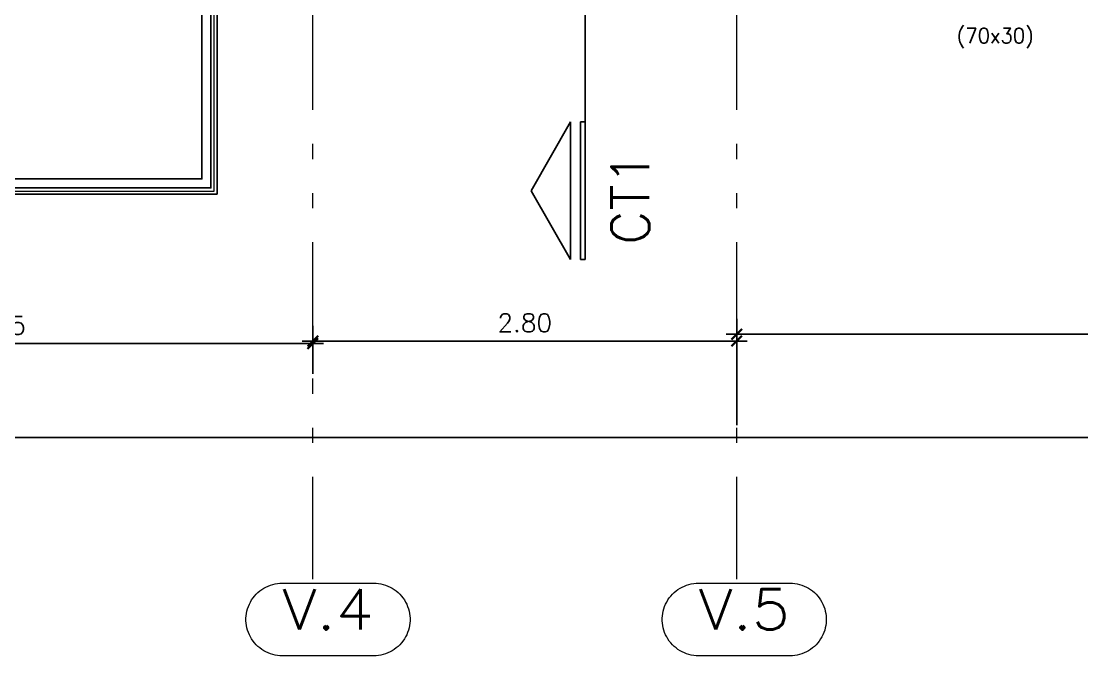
# Model space of a CAD drawing. Header units: metres. Extents: x 219 to 707, y -561 to -17.
# Drawn here: x 353.72 to 360.73, y -138.74 to -134.55 of the extents above; entities that cross this region are included whole.
import ezdxf
from ezdxf.enums import TextEntityAlignment as Align

# ---------------------------------------------------------------- set-up
doc = ezdxf.new("R2010")
doc.units = ezdxf.units.M
doc.linetypes.add('CYPE_RAYAPUNTOPUNTO', pattern=[0.45, 0.225, -0.075, 0, -0.075, 0, -0.075])
for name, color, linetype in [('A-Balcon', 1, 'Continuous'), ('A-Revoques', 1, 'Continuous'), ('A-Texto', 3, 'Continuous'), ('Dr Ejes en bloque', 4, 'Continuous'), ('TCOTA', 1, 'Continuous')]:
    doc.layers.add(name, color=color, linetype=linetype)
for name, color, linetype, lineweight in [('COTAS_REF_LINEAS', 2, 'Continuous', 0), ('COTAS_REPLANTEO', 7, 'CYPE_RAYAPUNTOPUNTO', 0), ('MUR_CARAS_HORMIGON', 1, 'Continuous', 20), ('PILAR_DIM', 253, 'Continuous', 0)]:
    doc.layers.add(name, color=color, linetype=linetype, lineweight=lineweight)
doc.styles.add('CYPETXT', font='romans', dxfattribs={"height": 0.2})
doc.styles.add('T12', font='romans.shx', dxfattribs={"height": 0.12})
doc.styles.add('T25', font='romans.shx', dxfattribs={"height": 0.25})
doc.dimstyles.new('DIM50', dxfattribs={"dimtxt": 0.12, "dimasz": 0.07, "dimexe": 0.1, "dimexo": 0.05, "dimgap": 0.06, "dimtad": 1, "dimzin": 4, "dimdsep": 46, "dimtxsty": 'T12', "dimblk1": 'COTA1', "dimblk2": 'COTA1', "dimsah": 1, "dimcen": 0.07, "dimclrt": 3, "dimadec": 0, "dimazin": 0, "dimtfac": 1, "dimtmove": 2, "dimatfit": 0, "dimldrblk": 'COTA1', "dimfxl": 1, "dimtolj": 1, "dimtzin": 4, "dimarcsym": 0})

# ---------------------------------------------------------------- blocks, each defined once
blk = doc.blocks.new('Flecha2')
for p, q in [((-0.35, -0.2), (0, 0)), ((0.35, -0.2), (0, 0)), ((-0.35, -0.2), (0.35, -0.2)), ((0.35, -0.25), (-0.35, -0.25)), ((-0.35, -0.25), (-0.35, -0.275)), ((0.35, -0.275), (0.35, -0.25)), ((-0.35, -0.275), (0.35, -0.275))]:
    blk.add_line(p, q)
blk = doc.blocks.new('A$Ce77abe1e')
at = {"layer": 'MUR_CARAS_HORMIGON'}
blk.add_lwpolyline([(4.7989, -13.9003), (4.7989, -15.2503), (13.3989, -15.2503), (13.3989, -13.9003)], dxfattribs=at)
at = {"layer": 'PILAR_DIM', "lineweight": 0, "style": 'CYPETXT', "width": 0.882521}
blk.add_text('(70x30)', height=0.1, dxfattribs=at).set_placement((18.3039, -14.2735), (18.8124, -14.2735), align=Align.FIT)
blk.add_text('(70x30)', height=0.1, dxfattribs=at).set_placement((18.3039, -14.2735), (18.8124, -14.2735), align=Align.FIT)
blk = doc.blocks.new('COTA1')
for p, q in [((-1.5, 0), (1, 0)), ((0, 1), (0, -1))]:
    blk.add_line(p, q)
at = {"const_width": 0.2}
blk.add_lwpolyline([(-0.5, -0.5), (0.5, 0.5)], dxfattribs=at)
blk = doc.blocks.new('*D848')
at = {"layer": 'Defpoints', "color": 0, "transparency": 16777216}
for p in [(125.7777, 127.4882), (125.7777, 127.368), (129.9275, 127.368)]:
    blk.add_point(p, dxfattribs=at)
at = {"layer": 'TCOTA', "color": 0, "lineweight": -2, "transparency": 16777216}
for p, q in [((125.7777, 127.418), (125.7777, 127.5882)), ((129.9275, 127.418), (129.9275, 127.5882)), ((129.8575, 127.4882), (125.8477, 127.4882))]:
    blk.add_line(p, q, dxfattribs=at)
at = {"layer": 'TCOTA', "color": 0, "lineweight": -2, "transparency": 16777216, "xscale": 0.07, "yscale": 0.07, "zscale": 0.07, "rotation": 180}
blk.add_blockref('COTA1', (125.7777, 127.4882), dxfattribs=at)
at = {"layer": 'TCOTA', "color": 0, "lineweight": -2, "transparency": 16777216, "xscale": 0.07, "yscale": 0.07, "zscale": 0.07}
blk.add_blockref('COTA1', (129.9275, 127.4882), dxfattribs=at)
at = {"layer": 'TCOTA', "color": 3, "transparency": 16777216, "insert": (127.8526, 127.6082), "char_height": 0.12, "attachment_point": 5, "style": 'T12'}
blk.add_mtext('\\A1;4.15', dxfattribs=at)
blk = doc.blocks.new('*D849')
at = {"layer": 'Defpoints', "color": 0, "transparency": 16777216}
for p in [(129.9275, 127.5056), (129.9275, 127.2383), (132.7277, 127.2383)]:
    blk.add_point(p, dxfattribs=at)
at = {"layer": 'TCOTA', "color": 0, "lineweight": -2, "transparency": 16777216}
for p, q in [((129.9275, 127.2883), (129.9275, 127.6056)), ((132.7277, 127.2883), (132.7277, 127.6056)), ((132.6577, 127.5056), (129.9975, 127.5056))]:
    blk.add_line(p, q, dxfattribs=at)
at = {"layer": 'TCOTA', "color": 0, "lineweight": -2, "transparency": 16777216, "xscale": 0.07, "yscale": 0.07, "zscale": 0.07, "rotation": 180}
blk.add_blockref('COTA1', (129.9275, 127.5056), dxfattribs=at)
at = {"layer": 'TCOTA', "color": 0, "lineweight": -2, "transparency": 16777216, "xscale": 0.07, "yscale": 0.07, "zscale": 0.07}
blk.add_blockref('COTA1', (132.7277, 127.5056), dxfattribs=at)
at = {"layer": 'TCOTA', "color": 3, "transparency": 16777216, "insert": (131.3276, 127.6256), "char_height": 0.12, "attachment_point": 5, "style": 'T12'}
blk.add_mtext('\\A1;2.80', dxfattribs=at)
blk = doc.blocks.new('*D850')
at = {"layer": 'Defpoints', "color": 0, "transparency": 16777216}
for p in [(132.7277, 127.5511), (132.7277, 126.8996), (139.0277, 126.8996)]:
    blk.add_point(p, dxfattribs=at)
at = {"layer": 'TCOTA', "color": 0, "lineweight": -2, "transparency": 16777216}
for p, q in [((132.7277, 126.9496), (132.7277, 127.6511)), ((139.0277, 126.9496), (139.0277, 127.6511)), ((138.9577, 127.5511), (132.7977, 127.5511))]:
    blk.add_line(p, q, dxfattribs=at)
at = {"layer": 'TCOTA', "color": 0, "lineweight": -2, "transparency": 16777216, "xscale": 0.07, "yscale": 0.07, "zscale": 0.07, "rotation": 180}
blk.add_blockref('COTA1', (132.7277, 127.5511), dxfattribs=at)
at = {"layer": 'TCOTA', "color": 0, "lineweight": -2, "transparency": 16777216, "xscale": 0.07, "yscale": 0.07, "zscale": 0.07}
blk.add_blockref('COTA1', (139.0277, 127.5511), dxfattribs=at)
at = {"layer": 'TCOTA', "color": 3, "transparency": 16777216, "insert": (135.8777, 127.6711), "char_height": 0.12, "attachment_point": 5, "style": 'T12'}
blk.add_mtext('\\A1;6.30', dxfattribs=at)
blk = doc.blocks.new('*D851')
at = {"layer": 'Defpoints', "color": 0, "transparency": 16777216}
for p in [(139.0277, 126.9935), (115.8777, 126.8678), (139.0277, 126.8678)]:
    blk.add_point(p, dxfattribs=at)
at = {"layer": 'TCOTA', "color": 0, "lineweight": -2, "transparency": 16777216}
for p, q in [((115.8777, 126.9178), (115.8777, 126.9678)), ((139.0277, 126.9435), (139.0277, 126.7678)), ((115.9477, 126.8678), (138.9577, 126.8678))]:
    blk.add_line(p, q, dxfattribs=at)
at = {"layer": 'TCOTA', "color": 0, "lineweight": -2, "transparency": 16777216, "xscale": 0.07, "yscale": 0.07, "zscale": 0.07, "rotation": 180}
blk.add_blockref('COTA1', (115.8777, 126.8678), dxfattribs=at)
at = {"layer": 'TCOTA', "color": 0, "lineweight": -2, "transparency": 16777216, "xscale": 0.07, "yscale": 0.07, "zscale": 0.07}
blk.add_blockref('COTA1', (139.0277, 126.8678), dxfattribs=at)
at = {"layer": 'TCOTA', "color": 3, "transparency": 16777216, "insert": (127.4527, 126.9878), "char_height": 0.12, "attachment_point": 5, "style": 'T12'}
blk.add_mtext('\\A1;23.15', dxfattribs=at)
blk = doc.blocks.new('DSADADASDAS')
at = {"layer": 'COTAS_REF_LINEAS'}
for points in [[(130.3297, 125.906), (130.3457, 125.9055), (130.3617, 125.9039), (130.3775, 125.9012), (130.3931, 125.8975), (130.4084, 125.8927), (130.4234, 125.887), (130.438, 125.8802), (130.452, 125.8725), (130.4655, 125.8639), (130.4784, 125.8543), (130.4907, 125.844), (130.5022, 125.8328), (130.513, 125.8209), (130.5229, 125.8084), (130.532, 125.7951), (130.5402, 125.7813), (130.5474, 125.767), (130.5537, 125.7523), (130.5589, 125.7371), (130.5632, 125.7216), (130.5664, 125.7059), (130.5685, 125.69), (130.5696, 125.674), (130.5696, 125.658), (130.5685, 125.642), (130.5664, 125.6261), (130.5632, 125.6104), (130.5589, 125.5949), (130.5537, 125.5797), (130.5474, 125.565), (130.5402, 125.5507), (130.532, 125.5369), (130.5229, 125.5236), (130.513, 125.511), (130.5022, 125.4991), (130.4907, 125.488), (130.4784, 125.4776), (130.4655, 125.4681), (130.452, 125.4595), (130.438, 125.4518), (130.4234, 125.445), (130.4084, 125.4393), (130.3931, 125.4345), (130.3775, 125.4308), (130.3617, 125.4281), (130.3457, 125.4265), (130.3297, 125.426), (129.7257, 125.426), (129.7097, 125.4265), (129.6937, 125.4281), (129.6779, 125.4308), (129.6623, 125.4345), (129.647, 125.4393), (129.632, 125.445), (129.6175, 125.4518), (129.6034, 125.4595), (129.5899, 125.4681), (129.577, 125.4776), (129.5647, 125.488), (129.5532, 125.4991), (129.5424, 125.511), (129.5325, 125.5236), (129.5234, 125.5369), (129.5152, 125.5507), (129.508, 125.565), (129.5017, 125.5797), (129.4965, 125.5949), (129.4922, 125.6104), (129.4891, 125.6261), (129.4869, 125.642), (129.4858, 125.658), (129.4858, 125.674), (129.4869, 125.69), (129.4891, 125.7059), (129.4922, 125.7216), (129.4965, 125.7371), (129.5017, 125.7523), (129.508, 125.767), (129.5152, 125.7813), (129.5234, 125.7951), (129.5325, 125.8084), (129.5424, 125.8209), (129.5532, 125.8328), (129.5647, 125.844), (129.577, 125.8543), (129.5899, 125.8639), (129.6034, 125.8725), (129.6175, 125.8802), (129.632, 125.887), (129.647, 125.8927), (129.6623, 125.8975), (129.6779, 125.9012), (129.6937, 125.9039), (129.7097, 125.9055), (129.7257, 125.906), (130.3297, 125.906)], [(133.0795, 125.906), (133.0955, 125.9055), (133.1115, 125.9039), (133.1273, 125.9012), (133.1429, 125.8975), (133.1582, 125.8927), (133.1732, 125.887), (133.1877, 125.8802), (133.2018, 125.8725), (133.2153, 125.8639), (133.2282, 125.8543), (133.2405, 125.844), (133.252, 125.8328), (133.2627, 125.8209), (133.2727, 125.8084), (133.2818, 125.7951), (133.2899, 125.7813), (133.2972, 125.767), (133.3034, 125.7523), (133.3087, 125.7371), (133.3129, 125.7216), (133.3161, 125.7059), (133.3183, 125.69), (133.3193, 125.674), (133.3193, 125.658), (133.3183, 125.642), (133.3161, 125.6261), (133.3129, 125.6104), (133.3087, 125.5949), (133.3034, 125.5797), (133.2972, 125.565), (133.2899, 125.5507), (133.2818, 125.5369), (133.2727, 125.5236), (133.2627, 125.511), (133.252, 125.4991), (133.2405, 125.488), (133.2282, 125.4776), (133.2153, 125.4681), (133.2018, 125.4595), (133.1877, 125.4518), (133.1732, 125.445), (133.1582, 125.4393), (133.1429, 125.4345), (133.1273, 125.4308), (133.1115, 125.4281), (133.0955, 125.4265), (133.0795, 125.426), (132.4755, 125.426), (132.4594, 125.4265), (132.4435, 125.4281), (132.4277, 125.4308), (132.4121, 125.4345), (132.3967, 125.4393), (132.3818, 125.445), (132.3672, 125.4518), (132.3532, 125.4595), (132.3396, 125.4681), (132.3267, 125.4776), (132.3145, 125.488), (132.303, 125.4991), (132.2922, 125.511), (132.2823, 125.5236), (132.2732, 125.5369), (132.265, 125.5507), (132.2578, 125.565), (132.2515, 125.5797), (132.2462, 125.5949), (132.242, 125.6104), (132.2388, 125.6261), (132.2367, 125.642), (132.2356, 125.658), (132.2356, 125.674), (132.2367, 125.69), (132.2388, 125.7059), (132.242, 125.7216), (132.2462, 125.7371), (132.2515, 125.7523), (132.2578, 125.767), (132.265, 125.7813), (132.2732, 125.7951), (132.2823, 125.8084), (132.2922, 125.8209), (132.303, 125.8328), (132.3145, 125.844), (132.3267, 125.8543), (132.3396, 125.8639), (132.3532, 125.8725), (132.3672, 125.8802), (132.3818, 125.887), (132.3967, 125.8927), (132.4121, 125.8975), (132.4277, 125.9012), (132.4435, 125.9039), (132.4594, 125.9055), (132.4755, 125.906), (133.0795, 125.906)]]:
    blk.add_lwpolyline(points, close=True, dxfattribs=at)
at = {"layer": 'COTAS_REPLANTEO', "ltscale": 3}
for p, q in [((129.9275, 125.9327, -0.525), (129.9275, 146.4778, -0.525)), ((132.7277, 125.9327, -0.525), (132.7277, 146.4778, -0.525))]:
    blk.add_line(p, q, dxfattribs=at)
at = {"layer": 'COTAS_REF_LINEAS', "style": 'CYPETXT'}
for s, width, p, p2 in [('V.4', 1.034022, (129.7257, 125.5993, -0.525), (130.3297, 125.5993, -0.525)), ('V.5', 1.057, (132.4755, 125.5993, -0.525), (133.0795, 125.5993, -0.525))]:
    blk.add_text(s, height=0.26667, dxfattribs=dict(at, width=width)).set_placement(p, p2, align=Align.FIT)
at = {"layer": 'TCOTA'}
for base, p1, p2, picture, middle in [((132.7277, 127.5511, -0.525), (139.0277, 126.8996, -0.525), (132.7277, 126.8996, -0.525), '*D850', (135.8777, 127.6711, -0.525)), ((125.7777, 127.4882, -0.525), (129.9275, 127.368, -0.525), (125.7777, 127.368, -0.525), '*D848', (127.8526, 127.6082, -0.525)), ((129.9275, 127.5056, -0.525), (132.7277, 127.2383, -0.525), (129.9275, 127.2383, -0.525), '*D849', (131.3276, 127.6256, -0.525)), ((139.0277, 126.8678, -0.525), (115.8777, 126.8678, -0.525), (139.0277, 126.9935, -0.525), '*D851', (127.4527, 126.9878, -0.525))]:
    dim = blk.add_linear_dim(base=base, p1=p1, p2=p2, dimstyle='DIM50', dxfattribs=at)
    dim.commit()
    dim.dimension.update_dxf_attribs({"geometry": picture, "text_midpoint": middle})

msp = doc.modelspace()

# ---------------------------------------------------------------- linework, layer by layer
at = {"layer": 'A-Balcon'}
for points in [[(351.024, -135.6531), (354.9726, -135.6539), (354.9726, -134.3454)], [(351.024, -135.593), (354.9126, -135.5939), (354.9126, -134.3454)]]:
    msp.add_lwpolyline(points, dxfattribs=at)
at = {"layer": 'A-Revoques'}
for p, q in [((355.0126, -135.6939), (355.0126, -134.3454)), ((346.3726, -135.6939), (355.0126, -135.6939))]:
    msp.add_line(p, q, dxfattribs=at)
at = {"layer": 'A-Texto', "transparency": 33554687}
msp.add_line((357.4455, -136.1266), (357.4455, -133.3883), dxfattribs=at)

# ---------------------------------------------------------------- block references
msp.add_blockref('A$Ce77abe1e', (341.5956, -120.4237))
at = {"layer": 'A-Texto', "transparency": 33554687, "xscale": -1.3, "yscale": 1.3, "zscale": 1.3, "rotation": 90}
msp.add_blockref('Flecha2', (357.088, -135.6716), dxfattribs=at)
at = {"layer": 'Dr Ejes en bloque'}
msp.add_blockref('DSADADASDAS', (225.7179, -264.1705, 0.525), dxfattribs=at)

# ---------------------------------------------------------------- texts
at = {"layer": 'A-Texto', "transparency": 33554687, "style": 'T25'}
msp.add_text('CT1', height=0.25, rotation=90, dxfattribs=at).set_placement((357.8679, -136.0282))

doc.saveas('drawing.dxf')
